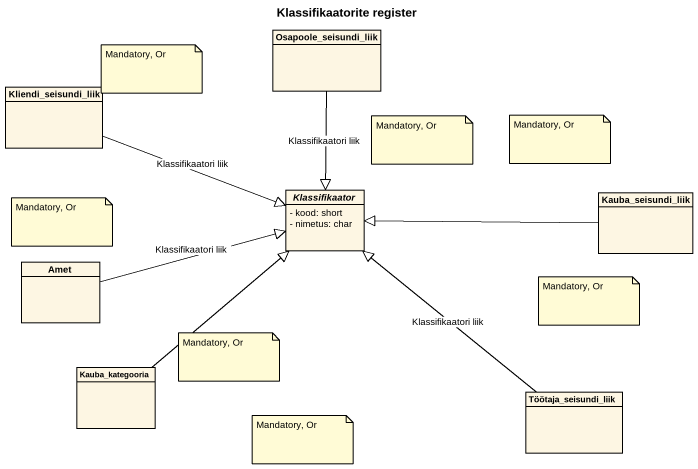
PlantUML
@startuml
title Klassifikaatorite register
hide circle
hide empty members
skinparam classAttributeIconSize 0
class Osapoole_seisundi_liik
class Kliendi_seisundi_liik
abstract class Klassifikaator {
  - kood: short
  - nimetus: char
}
class Kauba_seisundi_liik
class Amet
class Kauba_kategooria
class Töötaja_seisundi_liik
Osapoole_seisundi_liik --|> Klassifikaator : Klassifikaatori liik
Kliendi_seisundi_liik -right-|> Klassifikaator : Klassifikaatori liik
Kauba_seisundi_liik -left-|> Klassifikaator
Amet -right-|> Klassifikaator : Klassifikaatori liik
Kauba_kategooria -up-|> Klassifikaator
Töötaja_seisundi_liik -up-|> Klassifikaator : Klassifikaatori liik
note as N1
  Mandatory, Or
end note
note as N2
  Mandatory, Or
end note
note as N3
  Mandatory, Or
end note
note as N4
  Mandatory, Or
end note
note as N5
  Mandatory, Or
end note
note as N6
  Mandatory, Or
end note
note as N7
  Mandatory, Or
end note
@enduml
